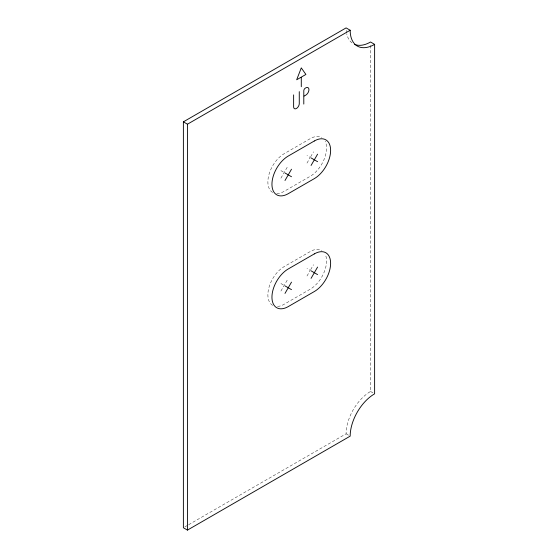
<?xml version="1.0" encoding="UTF-8"?>
<svg xmlns="http://www.w3.org/2000/svg" width="558" height="558" viewBox="0 0 558 558"><rect width="100%" height="100%" fill="white"/><g stroke="black" fill="none" stroke-linecap="round" stroke-linejoin="round"><path stroke-width="0.42" stroke-dasharray="2.79 2.09" d="M280.918 178.162L287.433 166.87M306.991 163.103L310.248 157.461L306.991 155.577M310.66 156.756L313.505 151.818M280.918 291.067L287.433 279.774M306.991 276.015L310.248 270.365L306.991 268.489M310.66 269.66L313.505 264.722M184.886 526.878L187.9 525.141M188.653 524.701L346.099 433.803A34.568 19.962 -60 0 1 370.547 391.458L370.547 43.754M280.918 170.629L284.175 172.513M280.918 283.541L284.175 285.424M370.547 391.458L373.26 393.027M346.099 433.803L348.82 435.373M351.972 42.861A34.568 19.962 -60 0 1 346.741 33.954M346.574 33.138A34.568 19.962 -60 0 1 346.155 29.693M276.768 193.556A23.045 13.308 -60 0 0 284.175 191.331L310.248 176.279A23.045 13.308 -60 0 0 325.133 141.209M272.653 192.475A23.045 13.308 -60 0 1 269.116 174.005A23.045 13.308 -60 0 1 284.175 153.694L310.248 138.642A23.045 13.308 -60 0 1 321.771 137.498M277.542 306.44A23.045 13.308 -60 0 0 284.175 304.243L310.248 289.184A23.045 13.308 -60 0 0 325.133 254.113M272.653 305.379A23.045 13.308 -60 0 1 269.116 286.91A23.045 13.308 -60 0 1 284.175 266.605L310.248 251.546A23.045 13.308 -60 0 1 321.771 250.409"/><path stroke-width="0.84" d="M284.992 180.513L291.506 169.22M311.064 165.461L317.586 154.168M284.992 293.417L291.506 282.132M311.064 278.365L317.586 267.073M183.38 121.846L346.099 27.9L350.173 30.251A34.568 19.962 -60 0 0 374.62 44.368L374.62 393.815A34.568 19.962 -60 0 0 350.173 436.154L187.453 530.1L183.38 527.749L183.38 121.846L187.453 124.197L350.173 30.251M300.957 77.304L296.668 79.78L301.285 67.888L305.903 74.451L301.285 77.116L301.285 86.706M304.124 96.088L305.798 95.118A4.443 2.567 -60 0 0 308.944 89.678A4.443 2.567 -60 0 0 305.798 87.864L305.324 88.136A2.162 1.249 -60 0 0 303.796 90.787L303.796 104.074M374.62 44.368L370.547 42.01A34.568 19.962 -60 0 1 354.651 44.41M311.064 157.928L317.586 161.694M284.992 172.987L291.506 176.746M311.064 270.839L317.586 274.599M284.992 285.891L291.506 289.658M299.269 91.638L299.269 103.6A3.983 2.302 -60 0 1 296.444 108.482A3.983 2.302 -60 0 1 293.627 106.85L293.627 94.888M187.453 124.197L187.453 530.1M314.321 140.993L288.249 156.052A23.045 13.308 -60 0 0 271.948 184.273A23.045 13.308 -60 0 0 288.249 193.682L314.321 178.63A23.045 13.308 -60 0 0 330.622 150.402A23.045 13.308 -60 0 0 314.321 140.993M314.321 253.904L288.249 268.956A23.045 13.308 -60 0 0 271.948 297.184A23.045 13.308 -60 0 0 288.249 306.593L314.321 291.541A23.045 13.308 -60 0 0 330.622 263.313A23.045 13.308 -60 0 0 314.321 253.904"/></g></svg>
